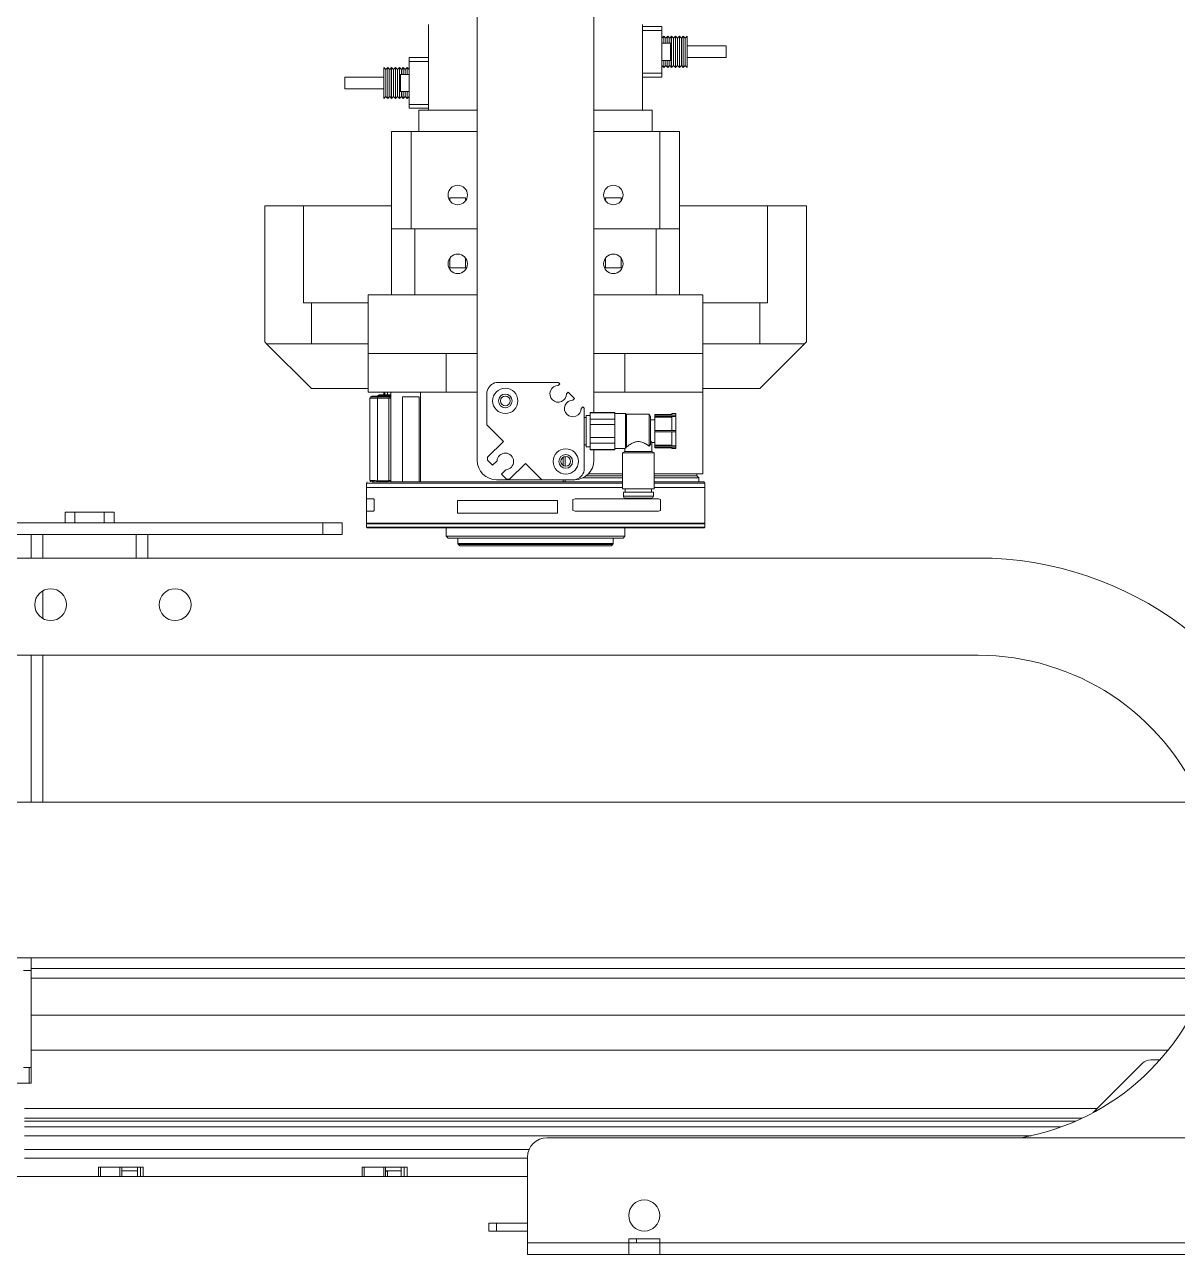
# Model space of a CAD drawing. Header units: millimetres. Extents: x 169 to 14583, y -399 to 10804.
# Drawn here: x 2972.9 to 3269.4, y 2200 to 2516.1 of the extents above; entities that cross this region are included whole.
import ezdxf

# ---------------------------------------------------------------- set-up
doc = ezdxf.new("R2010")
doc.units = ezdxf.units.MM
doc.header["$LTSCALE"] = 35

msp = doc.modelspace()

# ---------------------------------------------------------------- linework, layer by layer
at = {"color": 7, "linetype": 'Continuous', "lineweight": 18}
for p, q in [((3089.313, 2535.564), (3089.313, 2404.064)), ((3119.313, 2416.364), (3119.313, 2535.564)), ((3076.813, 2516.064), (3076.813, 2494.064)), ((3131.813, 2494.064), (3131.813, 2516.064)), ((3136.813, 2515.564), (3131.813, 2515.564)), ((3131.813, 2514.564), (3136.813, 2514.564)), ((3136.813, 2514.564), (3136.813, 2515.564)), ((3136.813, 2503.564), (3136.813, 2514.564)), ((3137.313, 2513.064), (3136.813, 2512.564)), ((3137.813, 2512.564), (3137.313, 2513.064)), ((3137.313, 2511.271), (3137.313, 2513.064)), ((3138.313, 2513.064), (3137.813, 2512.564)), ((3138.813, 2512.564), (3138.313, 2513.064)), ((3138.313, 2511.271), (3138.313, 2513.064)), ((3139.313, 2513.064), (3138.813, 2512.564)), ((3139.813, 2512.564), (3139.313, 2513.064)), ((3139.313, 2505.064), (3139.313, 2513.064)), ((3140.313, 2513.064), (3139.813, 2512.564)), ((3140.813, 2512.564), (3140.313, 2513.064)), ((3140.313, 2505.064), (3140.313, 2513.064)), ((3141.313, 2513.064), (3140.813, 2512.564)), ((3141.813, 2512.564), (3141.313, 2513.064)), ((3141.313, 2505.064), (3141.313, 2513.064)), ((3142.313, 2513.064), (3141.813, 2512.564)), ((3142.813, 2512.564), (3142.313, 2513.064)), ((3142.313, 2505.064), (3142.313, 2513.064)), ((3143.313, 2513.064), (3142.813, 2512.564)), ((3143.313, 2505.064), (3143.313, 2513.064)), ((3139.013, 2511.271), (3136.813, 2511.271)), ((3137.813, 2511.271), (3137.813, 2512.564)), ((3138.813, 2511.271), (3138.813, 2512.564)), ((3139.263, 2511.021), (3139.013, 2511.271)), ((3139.013, 2511.271), (3139.013, 2509.064)), ((3139.263, 2511.021), (3139.263, 2509.064)), ((3139.813, 2505.564), (3139.813, 2512.564)), ((3140.813, 2505.564), (3140.813, 2512.564)), ((3141.813, 2505.564), (3141.813, 2512.564)), ((3142.813, 2505.564), (3142.813, 2512.564)), ((3153.313, 2510.564), (3143.313, 2510.564)), ((3153.313, 2507.564), (3153.313, 2510.564)), ((3076.813, 2507.564), (3071.813, 2507.564)), ((3071.813, 2507.564), (3071.813, 2506.564)), ((3136.813, 2506.856), (3139.013, 2506.856)), ((3137.313, 2505.064), (3137.313, 2506.856)), ((3137.813, 2505.564), (3137.813, 2506.856)), ((3138.313, 2505.064), (3138.313, 2506.856)), ((3138.813, 2505.564), (3138.813, 2506.856)), ((3139.013, 2509.064), (3139.013, 2506.856)), ((3139.013, 2506.856), (3139.263, 2507.106)), ((3139.263, 2509.064), (3139.263, 2507.106)), ((3143.313, 2507.564), (3153.313, 2507.564)), ((3065.813, 2504.564), (3065.313, 2505.064)), ((3065.313, 2505.064), (3065.313, 2499.064)), ((3066.313, 2505.064), (3065.813, 2504.564)), ((3065.813, 2504.564), (3065.813, 2499.314)), ((3066.813, 2504.564), (3066.313, 2505.064)), ((3066.313, 2505.064), (3066.313, 2499.064)), ((3067.313, 2505.064), (3066.813, 2504.564)), ((3066.813, 2504.564), (3066.813, 2499.314)), ((3067.813, 2504.564), (3067.313, 2505.064)), ((3067.313, 2505.064), (3067.313, 2499.064)), ((3068.313, 2505.064), (3067.813, 2504.564)), ((3067.813, 2504.564), (3067.813, 2499.314)), ((3068.813, 2504.564), (3068.313, 2505.064)), ((3068.313, 2505.064), (3068.313, 2499.064)), ((3069.313, 2505.064), (3068.813, 2504.564)), ((3068.813, 2504.564), (3068.813, 2499.314)), ((3069.813, 2504.564), (3069.313, 2505.064)), ((3069.313, 2505.064), (3069.313, 2499.064)), ((3070.313, 2505.064), (3069.813, 2504.564)), ((3069.813, 2504.564), (3069.813, 2503.271)), ((3070.813, 2504.564), (3070.313, 2505.064)), ((3070.313, 2505.064), (3070.313, 2503.271)), ((3071.313, 2505.064), (3070.813, 2504.564)), ((3070.813, 2504.564), (3070.813, 2503.271)), ((3071.813, 2504.564), (3071.313, 2505.064)), ((3071.313, 2505.064), (3071.313, 2503.271)), ((3071.813, 2506.564), (3076.813, 2506.564)), ((3071.813, 2506.564), (3071.813, 2495.564)), ((3136.813, 2503.564), (3131.813, 2503.564)), ((3136.813, 2505.564), (3137.313, 2505.064)), ((3136.813, 2502.564), (3136.813, 2503.564)), ((3137.313, 2505.064), (3137.813, 2505.564)), ((3137.813, 2505.564), (3138.313, 2505.064)), ((3138.313, 2505.064), (3138.813, 2505.564)), ((3138.813, 2505.564), (3139.313, 2505.064)), ((3139.313, 2505.064), (3139.813, 2505.564)), ((3139.813, 2505.564), (3140.313, 2505.064)), ((3140.313, 2505.064), (3140.813, 2505.564)), ((3140.813, 2505.564), (3141.313, 2505.064)), ((3141.313, 2505.064), (3141.813, 2505.564)), ((3141.813, 2505.564), (3142.313, 2505.064)), ((3142.313, 2505.064), (3142.813, 2505.564)), ((3142.813, 2505.564), (3143.313, 2505.064)), ((3065.313, 2502.564), (3055.313, 2502.564)), ((3055.313, 2502.564), (3055.313, 2500.314)), ((3069.613, 2503.271), (3069.363, 2503.021)), ((3069.363, 2501.064), (3069.363, 2503.021)), ((3069.363, 2499.106), (3069.363, 2501.064)), ((3071.813, 2503.271), (3069.613, 2503.271)), ((3069.613, 2501.064), (3069.613, 2503.271)), ((3069.613, 2498.856), (3069.613, 2501.064)), ((3131.813, 2502.564), (3136.813, 2502.564)), ((3055.313, 2500.314), (3055.313, 2499.564)), ((3055.313, 2499.564), (3065.313, 2499.564)), ((3065.313, 2499.064), (3065.313, 2497.064)), ((3065.313, 2497.064), (3065.813, 2497.564)), ((3065.813, 2499.314), (3065.813, 2497.564)), ((3065.813, 2497.564), (3066.313, 2497.064)), ((3066.313, 2499.064), (3066.313, 2497.064)), ((3066.313, 2497.064), (3066.813, 2497.564)), ((3066.813, 2499.314), (3066.813, 2497.564)), ((3066.813, 2497.564), (3067.313, 2497.064)), ((3067.313, 2499.064), (3067.313, 2497.064)), ((3067.313, 2497.064), (3067.813, 2497.564)), ((3067.813, 2499.314), (3067.813, 2497.564)), ((3067.813, 2497.564), (3068.313, 2497.064)), ((3068.313, 2499.064), (3068.313, 2497.064)), ((3068.313, 2497.064), (3068.813, 2497.564)), ((3068.813, 2499.314), (3068.813, 2497.564)), ((3068.813, 2497.564), (3069.313, 2497.064)), ((3069.313, 2499.064), (3069.313, 2497.064)), ((3069.313, 2497.064), (3069.813, 2497.564)), ((3069.363, 2499.106), (3069.613, 2498.856)), ((3069.613, 2498.856), (3071.813, 2498.856)), ((3069.813, 2498.856), (3069.813, 2497.564)), ((3069.813, 2497.564), (3070.313, 2497.064)), ((3070.313, 2498.856), (3070.313, 2497.064)), ((3070.313, 2497.064), (3070.813, 2497.564)), ((3070.813, 2498.856), (3070.813, 2497.564)), ((3070.813, 2497.564), (3071.313, 2497.064)), ((3071.313, 2498.856), (3071.313, 2497.064)), ((3071.313, 2497.064), (3071.813, 2497.564)), ((3076.813, 2495.564), (3071.813, 2495.564)), ((3071.813, 2495.564), (3071.813, 2494.564)), ((3071.813, 2494.564), (3076.813, 2494.564)), ((3074.313, 2494.064), (3074.313, 2488.564)), ((3074.313, 2494.064), (3089.313, 2494.064)), ((3076.813, 2494.064), (3089.313, 2494.064)), ((3119.313, 2494.064), (3134.313, 2494.064)), ((3119.313, 2494.064), (3131.813, 2494.064)), ((3134.313, 2488.564), (3134.313, 2494.064)), ((3067.313, 2463.564), (3067.313, 2488.564)), ((3067.313, 2488.564), (3072.313, 2488.564)), ((3072.313, 2488.564), (3072.313, 2463.564)), ((3072.313, 2488.564), (3089.313, 2488.564)), ((3119.313, 2488.564), (3136.313, 2488.564)), ((3136.313, 2463.564), (3136.313, 2488.564)), ((3136.313, 2488.564), (3141.313, 2488.564)), ((3141.313, 2488.564), (3141.313, 2463.564)), ((3034.663, 2469.506), (3044.663, 2469.506)), ((3034.663, 2469.506), (3034.663, 2434.506)), ((3044.663, 2469.506), (3044.663, 2444.506)), ((3067.313, 2469.506), (3044.663, 2469.506)), ((3082.313, 2470.764), (3082.313, 2471.564)), ((3082.313, 2471.564), (3086.313, 2471.564)), ((3086.313, 2471.564), (3086.313, 2470.764)), ((3122.313, 2470.764), (3122.313, 2471.564)), ((3122.313, 2471.564), (3126.313, 2471.564)), ((3126.313, 2471.564), (3126.313, 2470.764)), ((3141.313, 2469.506), (3163.963, 2469.506)), ((3163.963, 2469.506), (3173.963, 2469.506)), ((3163.963, 2469.506), (3163.963, 2444.506)), ((3173.963, 2434.506), (3173.963, 2469.506)), ((3067.313, 2446.564), (3067.313, 2463.564)), ((3072.313, 2463.564), (3067.313, 2463.564)), ((3072.313, 2463.564), (3089.313, 2463.564)), ((3073.313, 2446.564), (3073.313, 2463.564)), ((3073.313, 2463.564), (3089.313, 2463.564)), ((3119.313, 2463.564), (3135.313, 2463.564)), ((3119.313, 2463.564), (3136.313, 2463.564)), ((3135.313, 2446.564), (3135.313, 2463.564)), ((3141.313, 2463.564), (3136.313, 2463.564)), ((3141.313, 2446.564), (3141.313, 2463.564)), ((3082.313, 2456.064), (3082.313, 2453.564)), ((3082.313, 2453.564), (3086.313, 2453.564)), ((3086.313, 2453.564), (3086.313, 2456.064)), ((3122.313, 2456.064), (3122.313, 2453.564)), ((3122.313, 2453.564), (3126.313, 2453.564)), ((3126.313, 2453.564), (3126.313, 2456.064)), ((3044.663, 2444.506), (3061.313, 2444.506)), ((3046.663, 2434.006), (3046.663, 2444.506)), ((3061.313, 2446.564), (3061.313, 2431.564)), ((3061.313, 2446.564), (3061.313, 2431.564)), ((3061.313, 2446.564), (3061.313, 2431.564)), ((3061.313, 2446.564), (3061.313, 2431.564)), ((3061.313, 2446.564), (3067.313, 2446.564)), ((3067.313, 2446.564), (3073.313, 2446.564)), ((3073.313, 2446.564), (3082.404, 2446.564)), ((3082.404, 2446.564), (3089.313, 2446.564)), ((3119.313, 2446.564), (3126.222, 2446.564)), ((3126.222, 2446.564), (3135.313, 2446.564)), ((3135.313, 2446.564), (3141.313, 2446.564)), ((3141.313, 2446.564), (3147.313, 2446.564)), ((3147.313, 2431.564), (3147.313, 2446.564)), ((3147.313, 2431.564), (3147.313, 2446.564)), ((3147.313, 2431.564), (3147.313, 2446.564)), ((3147.313, 2431.564), (3147.313, 2446.564)), ((3163.963, 2444.506), (3147.313, 2444.506)), ((3161.963, 2444.506), (3161.963, 2434.006)), ((3034.663, 2434.506), (3035.163, 2434.006)), ((3173.463, 2434.006), (3173.963, 2434.506)), ((3035.163, 2434.006), (3046.663, 2422.506)), ((3061.313, 2434.006), (3035.163, 2434.006)), ((3061.313, 2421.564), (3061.313, 2431.564)), ((3061.313, 2431.564), (3081.313, 2431.564)), ((3081.313, 2431.564), (3081.313, 2421.564)), ((3089.313, 2431.564), (3081.313, 2431.564)), ((3127.313, 2431.564), (3119.313, 2431.564)), ((3127.313, 2421.564), (3127.313, 2431.564)), ((3127.313, 2431.564), (3147.313, 2431.564)), ((3173.463, 2434.006), (3147.313, 2434.006)), ((3147.313, 2431.564), (3147.313, 2421.564)), ((3161.963, 2422.506), (3173.463, 2434.006)), ((3046.663, 2422.506), (3061.313, 2422.506)), ((3081.313, 2421.564), (3061.313, 2421.564)), ((3065.288, 2420.864), (3065.288, 2421.564)), ((3065.542, 2420.864), (3065.542, 2421.564)), ((3066.286, 2420.864), (3066.286, 2421.564)), ((3067.132, 2398.577), (3067.132, 2421.564)), ((3074.738, 2398.563), (3074.738, 2421.564)), ((3089.313, 2421.564), (3081.313, 2421.564)), ((3091.813, 2421.633), (3091.813, 2413.174)), ((3110.198, 2424.064), (3094.244, 2424.064)), ((3110.155, 2423.275), (3110.571, 2423.69)), ((3110.571, 2423.69), (3110.198, 2424.064)), ((3112.692, 2421.569), (3112.277, 2421.154)), ((3114.319, 2419.943), (3112.692, 2421.569)), ((3127.313, 2421.564), (3119.313, 2421.564)), ((3147.313, 2421.564), (3127.313, 2421.564)), ((3161.963, 2422.506), (3147.313, 2422.506)), ((3147.313, 2400.564), (3147.313, 2421.564)), ((3061.862, 2420.383), (3061.676, 2420.061)), ((3061.677, 2420.063), (3061.677, 2398.863)), ((3062.177, 2420.563), (3061.859, 2420.38)), ((3063.823, 2420.381), (3063.648, 2420.063)), ((3063.648, 2398.788), (3063.648, 2420.063)), ((3063.663, 2420.063), (3063.648, 2420.063)), ((3063.835, 2420.381), (3063.663, 2420.063)), ((3066.578, 2420.063), (3063.663, 2420.063)), ((3063.663, 2398.787), (3063.663, 2420.063)), ((3063.76, 2420.681), (3063.713, 2420.599)), ((3064.077, 2420.864), (3063.758, 2420.679)), ((3063.835, 2420.381), (3063.823, 2420.381)), ((3063.835, 2420.381), (3064.133, 2420.563)), ((3066.738, 2420.381), (3063.835, 2420.381)), ((3064.126, 2420.563), (3064.133, 2420.563)), ((3064.133, 2420.563), (3067.014, 2420.563)), ((3066.578, 2420.063), (3066.738, 2420.381)), ((3067.132, 2420.063), (3066.578, 2420.063)), ((3066.578, 2398.787), (3066.578, 2420.063)), ((3067.014, 2420.563), (3066.738, 2420.381)), ((3066.738, 2420.381), (3067.132, 2420.381)), ((3067.014, 2420.563), (3067.132, 2420.563)), ((3070.061, 2420.364), (3070.061, 2398.563)), ((3074.43, 2398.563), (3074.43, 2420.363)), ((3113.903, 2419.527), (3114.319, 2419.943)), ((3116.44, 2417.821), (3116.024, 2417.406)), ((3116.813, 2417.448), (3116.44, 2417.821)), ((3116.813, 2401.495), (3116.813, 2417.448)), ((3117.363, 2415.064), (3116.813, 2415.064)), ((3118.363, 2415.554), (3117.363, 2415.554)), ((3117.363, 2407.574), (3117.363, 2415.554)), ((3124.663, 2416.364), (3118.363, 2416.364)), ((3118.363, 2416.364), (3118.363, 2416.296)), ((3118.363, 2416.296), (3124.663, 2416.296)), ((3118.363, 2416.296), (3118.363, 2414.626)), ((3124.663, 2416.364), (3124.663, 2416.296)), ((3124.663, 2415.461), (3124.663, 2416.296)), ((3127.463, 2416.064), (3124.663, 2416.064)), ((3124.663, 2414.626), (3124.663, 2415.461)), ((3127.663, 2415.864), (3127.463, 2416.064)), ((3127.463, 2416.064), (3127.463, 2407.217)), ((3133.517, 2415.964), (3127.663, 2415.964)), ((3127.663, 2415.964), (3127.663, 2407.475)), ((3133.863, 2415.364), (3133.517, 2415.964)), ((3133.517, 2407.731), (3133.517, 2415.964)), ((3133.863, 2415.364), (3133.863, 2408.128)), ((3139.363, 2415.814), (3134.963, 2415.814)), ((3134.963, 2415.661), (3134.963, 2415.814)), ((3140.363, 2415.661), (3134.963, 2415.661)), ((3134.963, 2415.357), (3134.963, 2415.661)), ((3139.363, 2415.357), (3134.963, 2415.357)), ((3134.963, 2415.14), (3134.963, 2415.357)), ((3139.363, 2415.14), (3134.963, 2415.14)), ((3134.963, 2411.764), (3134.963, 2415.14)), ((3140.363, 2416.064), (3139.363, 2416.064)), ((3139.363, 2415.661), (3139.363, 2416.064)), ((3140.363, 2415.357), (3139.363, 2415.357)), ((3139.363, 2411.764), (3139.363, 2415.357)), ((3140.363, 2416.064), (3140.363, 2415.661)), ((3140.363, 2415.357), (3140.363, 2415.661)), ((3140.363, 2415.357), (3140.363, 2411.764)), ((3091.813, 2413.174), (3096.04, 2408.947)), ((3118.363, 2414.626), (3118.363, 2413.234)), ((3118.363, 2414.626), (3124.663, 2414.626)), ((3118.363, 2413.234), (3124.663, 2413.234)), ((3118.363, 2413.234), (3118.363, 2409.893)), ((3124.663, 2414.626), (3124.663, 2413.234)), ((3124.663, 2411.564), (3124.663, 2413.234)), ((3134.963, 2414.514), (3133.863, 2414.514)), ((3096.04, 2408.947), (3091.939, 2404.846)), ((3118.363, 2409.893), (3124.663, 2409.893)), ((3118.363, 2409.893), (3118.363, 2408.502)), ((3124.663, 2409.893), (3124.663, 2411.564)), ((3124.663, 2409.893), (3124.663, 2408.502)), ((3140.363, 2411.764), (3134.963, 2411.764)), ((3134.963, 2411.364), (3134.963, 2411.764)), ((3134.963, 2411.364), (3140.363, 2411.364)), ((3134.963, 2407.987), (3134.963, 2411.364)), ((3139.363, 2407.77), (3139.363, 2411.364)), ((3140.363, 2411.364), (3140.363, 2411.764)), ((3140.363, 2411.364), (3140.363, 2407.77)), ((3116.813, 2408.064), (3117.363, 2408.064)), ((3117.363, 2407.574), (3118.363, 2407.574)), ((3124.663, 2408.502), (3118.363, 2408.502)), ((3118.363, 2408.502), (3118.363, 2406.831)), ((3118.363, 2406.831), (3124.663, 2406.831)), ((3118.363, 2406.831), (3118.363, 2406.764)), ((3118.363, 2406.764), (3124.663, 2406.764)), ((3119.313, 2404.064), (3119.313, 2406.764)), ((3124.663, 2407.666), (3124.663, 2408.502)), ((3124.663, 2406.831), (3124.663, 2407.666)), ((3124.663, 2407.064), (3127.297, 2407.064)), ((3124.663, 2406.831), (3124.663, 2406.764)), ((3127.263, 2406.37), (3126.663, 2406.023)), ((3126.663, 2406.023), (3126.663, 2396.764)), ((3134.863, 2406.023), (3126.663, 2406.023)), ((3127.263, 2407.09), (3127.263, 2406.37)), ((3134.263, 2406.37), (3127.263, 2406.37)), ((3127.463, 2407.217), (3127.663, 2407.582)), ((3133.517, 2407.731), (3133.863, 2408.128)), ((3134.26, 2408.614), (3134.963, 2408.614)), ((3134.263, 2406.37), (3134.263, 2408.617)), ((3134.863, 2406.023), (3134.263, 2406.37)), ((3134.863, 2396.764), (3134.863, 2406.023)), ((3139.363, 2407.987), (3134.963, 2407.987)), ((3134.963, 2407.77), (3134.963, 2407.987)), ((3139.363, 2407.77), (3134.963, 2407.77)), ((3134.963, 2407.466), (3134.963, 2407.77)), ((3134.963, 2407.466), (3140.363, 2407.466)), ((3134.963, 2407.314), (3134.963, 2407.466)), ((3134.963, 2407.314), (3139.363, 2407.314)), ((3140.363, 2407.77), (3139.363, 2407.77)), ((3139.363, 2407.064), (3139.363, 2407.466)), ((3139.363, 2407.064), (3140.363, 2407.064)), ((3140.363, 2407.466), (3140.363, 2407.77)), ((3140.363, 2407.466), (3140.363, 2407.064)), ((3091.939, 2404.846), (3091.939, 2404.139)), ((3091.939, 2404.139), (3093.282, 2402.795)), ((3093.282, 2402.795), (3094.409, 2403.923)), ((3097.595, 2399.189), (3101.697, 2403.29)), ((3101.697, 2403.29), (3105.924, 2399.064)), ((3111.42, 2402.731), (3111.42, 2404.84)), ((3111.959, 2402.542), (3111.959, 2405.028)), ((3096.672, 2401.66), (3095.545, 2400.533)), ((3095.545, 2400.533), (3096.888, 2399.189)), ((3116.492, 2399.564), (3126.663, 2399.564)), ((3126.663, 2400.064), (3117.313, 2400.064)), ((3126.663, 2400.564), (3117.884, 2400.564)), ((3147.313, 2400.564), (3134.863, 2400.564)), ((3145.813, 2400.064), (3134.863, 2400.064)), ((3134.863, 2399.564), (3146.313, 2399.564)), ((3145.813, 2400.064), (3145.813, 2400.564)), ((3146.313, 2399.564), (3145.813, 2400.064)), ((3146.313, 2399.564), (3145.813, 2400.064)), ((3146.313, 2399.564), (3145.813, 2400.064)), ((3146.313, 2398.563), (3146.313, 2399.564)), ((3146.313, 2398.563), (3146.313, 2399.564)), ((3146.313, 2398.563), (3146.313, 2399.564)), ((3061.013, 2398.563), (3060.813, 2398.217)), ((3060.813, 2398.217), (3060.813, 2386.863)), ((3060.813, 2398.217), (3126.663, 2398.217)), ((3060.813, 2397.064), (3060.813, 2394.164)), ((3060.813, 2397.064), (3126.663, 2397.064)), ((3063.569, 2398.563), (3063.548, 2398.563)), ((3066.491, 2398.563), (3063.569, 2398.563)), ((3063.648, 2398.788), (3063.663, 2398.787)), ((3063.663, 2398.787), (3066.578, 2398.787)), ((3126.663, 2398.563), (3066.789, 2398.563)), ((3066.909, 2398.863), (3067.132, 2398.863)), ((3111.959, 2398.564), (3070.061, 2398.564)), ((3094.313, 2399.064), (3105.924, 2399.064)), ((3096.888, 2399.189), (3097.595, 2399.189)), ((3105.924, 2399.064), (3114.382, 2399.064)), ((3111.42, 2398.563), (3111.42, 2399.064)), ((3111.959, 2398.564), (3111.959, 2399.064)), ((3134.863, 2396.764), (3126.663, 2396.764)), ((3127.368, 2396.764), (3127.368, 2395.864)), ((3134.158, 2395.864), (3134.158, 2396.764)), ((3147.613, 2398.563), (3134.863, 2398.563)), ((3134.863, 2398.217), (3147.813, 2398.217)), ((3134.863, 2397.064), (3147.813, 2397.064)), ((3147.813, 2398.217), (3147.613, 2398.563)), ((3147.813, 2386.863), (3147.813, 2398.217)), ((3147.813, 2387.912), (3147.813, 2397.064)), ((3060.813, 2394.164), (3062.641, 2394.164)), ((3062.641, 2394.164), (3062.842, 2393.964)), ((3062.842, 2393.964), (3062.842, 2391.164)), ((3084.269, 2393.713), (3109.95, 2393.713)), ((3084.269, 2390.513), (3084.269, 2393.713)), ((3109.95, 2393.713), (3109.95, 2390.513)), ((3113.867, 2393.964), (3114.533, 2394.164)), ((3113.867, 2391.164), (3113.867, 2393.964)), ((3114.533, 2394.164), (3135.955, 2394.164)), ((3126.913, 2395.864), (3126.913, 2394.864)), ((3134.613, 2395.864), (3126.913, 2395.864)), ((3126.913, 2394.864), (3130.763, 2394.864)), ((3130.763, 2394.364), (3127.413, 2394.364)), ((3130.763, 2394.864), (3134.613, 2394.864)), ((3134.113, 2394.364), (3130.763, 2394.364)), ((3134.613, 2394.864), (3134.613, 2395.864)), ((3135.955, 2394.164), (3136.421, 2393.964)), ((3136.421, 2393.964), (3136.421, 2391.164)), ((2983.322, 2390.759), (2983.322, 2387.959)), ((2985.872, 2390.759), (2983.322, 2390.759)), ((2985.872, 2390.759), (2985.872, 2387.959)), ((2993.372, 2390.759), (2985.872, 2390.759)), ((2993.372, 2390.759), (2993.372, 2387.959)), ((2995.922, 2390.759), (2993.372, 2390.759)), ((2995.922, 2390.759), (2995.922, 2387.959)), ((3060.813, 2390.964), (3060.813, 2387.912)), ((3062.641, 2390.964), (3060.813, 2390.964)), ((3062.641, 2390.964), (3062.842, 2391.164)), ((3109.95, 2390.513), (3084.269, 2390.513)), ((3113.867, 2391.164), (3114.533, 2390.964)), ((3135.955, 2390.964), (3114.533, 2390.964)), ((3135.955, 2390.964), (3136.421, 2391.164)), ((2931.622, 2387.959), (3049.622, 2387.959)), ((3049.622, 2384.959), (3049.622, 2387.959)), ((3049.622, 2387.959), (3054.622, 2387.959)), ((3054.622, 2387.959), (3054.622, 2384.959)), ((3060.813, 2387.912), (3147.813, 2387.912)), ((3060.813, 2386.863), (3060.963, 2386.713)), ((3060.813, 2386.863), (3104.316, 2386.863)), ((3060.945, 2387.763), (3147.681, 2387.763)), ((3060.963, 2386.713), (3104.316, 2386.713)), ((3081.313, 2386.713), (3081.313, 2384.584)), ((3104.316, 2386.863), (3147.813, 2386.863)), ((3104.316, 2386.713), (3147.663, 2386.713)), ((3127.313, 2384.584), (3127.313, 2386.713)), ((3147.663, 2386.713), (3147.813, 2386.863)), ((2931.622, 2384.959), (3049.622, 2384.959)), ((2974.622, 2378.959), (2974.622, 2384.959)), ((2977.622, 2378.959), (2977.622, 2384.959)), ((3001.622, 2384.959), (3001.622, 2378.959)), ((3004.622, 2384.959), (3004.622, 2378.959)), ((3054.622, 2384.959), (3049.622, 2384.959)), ((3081.313, 2384.584), (3081.813, 2384.084)), ((3081.313, 2384.584), (3127.313, 2384.584)), ((3081.813, 2384.084), (3126.813, 2384.084)), ((3082.293, 2384.084), (3082.313, 2384.063)), ((3082.313, 2384.063), (3104.315, 2384.063)), ((3084.313, 2384.063), (3084.313, 2382.684)), ((3104.315, 2384.063), (3126.313, 2384.063)), ((3124.313, 2382.684), (3124.313, 2384.063)), ((3126.313, 2384.063), (3126.333, 2384.084)), ((3126.813, 2384.084), (3127.313, 2384.584)), ((3084.313, 2382.684), (3084.457, 2382.434)), ((3084.313, 2382.684), (3124.313, 2382.684)), ((3084.457, 2382.434), (3104.358, 2382.434)), ((3084.882, 2382.107), (3084.971, 2382.084)), ((3084.882, 2382.107), (3104.357, 2382.107)), ((3084.971, 2382.084), (3123.655, 2382.084)), ((3104.357, 2382.107), (3123.744, 2382.107)), ((3104.358, 2382.434), (3124.169, 2382.434)), ((3123.655, 2382.084), (3123.744, 2382.107)), ((3124.169, 2382.434), (3124.313, 2382.684)), ((3218.138, 2378.959), (2957.622, 2378.959)), ((2977.622, 2363.38), (2977.622, 2370.538)), ((2950.622, 2353.959), (3218.138, 2353.959)), ((2974.622, 2316.159), (2974.622, 2353.959)), ((2977.622, 2316.159), (2977.622, 2353.959)), ((2617.772, 2316.159), (3528.772, 2316.159)), ((2617.772, 2276.159), (3528.772, 2276.159)), ((2974.622, 2276.159), (2974.622, 2272.959)), ((2974.622, 2272.959), (2972.622, 2272.959)), ((2974.622, 2273.459), (3277.989, 2273.459)), ((2974.622, 2272.959), (2974.622, 2247.959)), ((2974.622, 2270.959), (3277.18, 2270.959)), ((2974.622, 2261.459), (3272.967, 2261.459)), ((3266.977, 2252.459), (2974.622, 2252.459)), ((2974.622, 2247.959), (2972.622, 2247.959)), ((2974.122, 2243.959), (2974.122, 2247.959)), ((2974.622, 2247.959), (2974.622, 2243.959)), ((3260.394, 2249.08), (3247.713, 2236.399)), ((3262.515, 2249.959), (3264.871, 2249.959)), ((2964.022, 2243.959), (2974.122, 2243.959)), ((2974.622, 2243.959), (2974.122, 2243.959)), ((2972.922, 2237.459), (3248.772, 2237.459)), ((2972.922, 2234.959), (3244.858, 2234.959)), ((2972.922, 2234.209), (3243.211, 2234.209)), ((2972.922, 2232.709), (3239.461, 2232.709)), ((2972.922, 2230.459), (3231.748, 2230.459)), ((3107.272, 2229.959), (3447.272, 2229.959)), ((2972.922, 2226.909), (3102.668, 2226.909)), ((2972.922, 2224.659), (3102.272, 2224.659)), ((2991.939, 2222.359), (2991.939, 2219.959)), ((2992.439, 2222.359), (2991.939, 2222.359)), ((2992.439, 2222.359), (2992.439, 2219.959)), ((2997.439, 2222.359), (2992.439, 2222.359)), ((2997.439, 2222.359), (2997.439, 2219.959)), ((2997.939, 2222.359), (2997.439, 2222.359)), ((2997.939, 2222.359), (2997.939, 2219.959)), ((2997.939, 2222.359), (3001.939, 2222.359)), ((3001.939, 2219.959), (3001.939, 2222.359)), ((3001.939, 2222.359), (3002.689, 2222.359)), ((3002.689, 2222.359), (3002.689, 2219.959)), ((3002.689, 2222.359), (3003.439, 2222.359)), ((3003.439, 2222.359), (3003.439, 2219.959)), ((3059.772, 2222.359), (3059.772, 2219.959)), ((3060.272, 2222.359), (3059.772, 2222.359)), ((3060.272, 2222.359), (3060.272, 2219.959)), ((3065.272, 2222.359), (3060.272, 2222.359)), ((3065.272, 2222.359), (3065.272, 2219.959)), ((3065.772, 2222.359), (3065.272, 2222.359)), ((3065.772, 2222.359), (3065.772, 2219.959)), ((3065.772, 2222.359), (3069.772, 2222.359)), ((3069.772, 2219.959), (3069.772, 2222.359)), ((3069.772, 2222.359), (3070.522, 2222.359)), ((3070.522, 2222.359), (3070.522, 2219.959)), ((3070.522, 2222.359), (3071.272, 2222.359)), ((3071.272, 2222.359), (3071.272, 2219.959)), ((3102.272, 2224.959), (3102.272, 2202.959)), ((3102.272, 2219.959), (2732.772, 2219.959)), ((3001.939, 2221.459), (2997.939, 2221.459)), ((3069.772, 2221.459), (3065.772, 2221.459)), ((3066.272, 2221.359), (3065.772, 2221.359)), ((3066.272, 2221.359), (3066.264, 2221.459)), ((3066.272, 2219.959), (3066.272, 2221.359)), ((3092.272, 2205.959), (3092.272, 2207.959)), ((3092.272, 2207.959), (3094.272, 2207.959)), ((3094.272, 2205.959), (3094.272, 2207.959)), ((3094.272, 2207.959), (3102.272, 2207.959)), ((3094.272, 2205.959), (3092.272, 2205.959)), ((3102.272, 2205.959), (3094.272, 2205.959)), ((3136.272, 2203.959), (3128.272, 2203.959)), ((3128.272, 2203.959), (3128.272, 2202.959)), ((3130.272, 2202.959), (3130.272, 2203.959)), ((3136.272, 2202.959), (3136.272, 2203.959)), ((3102.272, 2202.959), (3128.272, 2202.959)), ((3102.272, 2199.959), (3102.272, 2202.959)), ((3128.272, 2202.959), (3128.272, 2199.959)), ((3136.272, 2202.959), (3128.272, 2202.959)), ((3136.272, 2202.959), (3273.272, 2202.959)), ((3136.272, 2199.959), (3136.272, 2202.959)), ((3128.272, 2199.959), (3102.272, 2199.959)), ((3128.272, 2199.959), (3136.272, 2199.959)), ((3273.272, 2199.959), (3136.272, 2199.959))]:
    msp.add_line(p, q, dxfattribs=at)
at = {"color": 7, "linetype": 'Continuous', "lineweight": 18, "flags": 128}
for points in [[(3063.823, 2420.381), (3063.974, 2420.472), (3064.126, 2420.563)], [(3074.43, 2420.363), (3073.844, 2420.363), (3073.268, 2420.363), (3072.704, 2420.363), (3072.151, 2420.363), (3071.61, 2420.363), (3071.082, 2420.363), (3070.565, 2420.363), (3070.061, 2420.363)]]:
    msp.add_lwpolyline(points, dxfattribs=at)
at = {"color": 7, "linetype": 'Continuous', "lineweight": 18}
for centre, radius in [((3084.313, 2472.264), 2.5), ((3124.313, 2472.264), 2.5), ((3084.313, 2454.564), 2.5), ((3124.313, 2454.564), 2.5), ((3096.535, 2419.342), 3.25), ((3096.535, 2419.342), 1.75), ((3096.535, 2419.342), 1.25), ((3112.091, 2403.785), 3.25), ((3112.091, 2403.785), 1.75), ((3112.091, 2403.785), 1.25), ((2979.622, 2366.959), 4.1), ((3011.622, 2366.959), 4.1), ((3132.272, 2209.959), 4)]:
    msp.add_circle(centre, radius, dxfattribs=at)
for centre, radius, start, end in [((3094.767, 2421.11), 3, 100.04004, 169.95996), ((3110.147, 2421.145), 2.13, 89.767, 0.233), ((3113.894, 2417.397), 2.13, 89.767, 0.233), ((3096.535, 2403.785), 2.13, 273.69215, 176.30785), ((3094.313, 2404.064), 5, 180, 270), ((3114.313, 2404.064), 5, 270, 0), ((3113.859, 2402.018), 3, 280.04004, 349.95996), ((3066.258, 2398.783), 0.32, 316.6605, 0.66444), ((3127.413, 2394.864), 0.5, 180, 270), ((3134.113, 2394.864), 0.5, 270, 0), ((3085.064, 2382.784), 0.7, 210, 255), ((3123.562, 2382.784), 0.7, 285, 330), ((3218.138, 2291.459), 87.5, 16.39667, 90), ((3218.138, 2291.459), 62.5, 23.27845, 90), ((3218.138, 2291.459), 62.5, 280.2631, 345.82999), ((3262.515, 2246.959), 3, 90, 135), ((3107.272, 2224.959), 5, 90, 180)]:
    msp.add_arc(centre, radius, start, end, dxfattribs=at)
for points, knots in [([(3063.648, 2420.063), (3063.577, 2420.063), (3063.224, 2420.063), (3062.454, 2420.063), (3061.746, 2420.063), (3061.765, 2420.063), (3061.772, 2420.063)], [0, 0, 0, 0, 0.05523333, 0.27627671, 0.71908207, 1, 1, 1, 1]), ([(3061.962, 2420.381), (3061.931, 2420.381), (3061.754, 2420.381), (3062.445, 2420.381), (3063.457, 2420.381), (3063.823, 2420.381)], [0, 0, 0, 0, 0.1191721, 0.6816692, 1, 1, 1, 1]), ([(3064.126, 2420.563), (3064.123, 2420.563), (3064.112, 2420.563), (3064.064, 2420.563), (3063.876, 2420.563), (3063.443, 2420.563), (3062.897, 2420.563), (3062.45, 2420.563), (3062.204, 2420.563), (3062.2, 2420.563), (3062.198, 2420.563)], [0, 0, 0, 0, 0.0017821, 0.0089103, 0.0374236, 0.1514917, 0.3797253, 0.6079599, 0.8361955, 1, 1, 1, 1]), ([(3067.132, 2420.681), (3067.123, 2420.681), (3066.079, 2420.681), (3064.921, 2420.681), (3063.787, 2420.681), (3063.868, 2420.681), (3063.895, 2420.681)], [0, 0, 0, 0, 0.0031572, 0.4005801, 0.7978664, 1, 1, 1, 1]), ([(3067.132, 2420.864), (3066.996, 2420.864), (3066.477, 2420.864), (3065.725, 2420.864), (3064.963, 2420.864), (3064.434, 2420.864), (3064.123, 2420.864), (3064.102, 2420.864), (3064.091, 2420.864)], [0, 0, 0, 0, 0.0680549, 0.2601781, 0.4523021, 0.6444271, 0.8365531, 1, 1, 1, 1]), ([(3127.663, 2407.475), (3127.896, 2407.648), (3128.361, 2407.994), (3129.285, 2408.556), (3130.187, 2408.873), (3130.977, 2408.924), (3131.826, 2408.734), (3132.731, 2408.278), (3133.243, 2407.921), (3133.517, 2407.731)], [0, 0, 0, 0, 0.1805669, 0.3604147, 0.4755083, 0.5736342, 0.6716372, 0.8249045, 1, 1, 1, 1]), ([(3133.863, 2409.101), (3133.966, 2408.974), (3134.172, 2408.719), (3134.293, 2408.578), (3134.261, 2408.616), (3134.26, 2408.617)], [0, 0, 0, 0, 0.4913063, 0.9854268, 1, 1, 1, 1]), ([(3127.297, 2407.09), (3127.292, 2407.086), (3127.281, 2407.078), (3127.401, 2407.17), (3127.463, 2407.217)], [0, 0, 0, 0, 0.4912423, 1, 1, 1, 1]), ([(3117.144, 2400.064), (3118.488, 2400.064), (3121.542, 2400.064), (3124.725, 2400.064), (3126.429, 2400.064), (3126.663, 2400.064)], [0, 0, 0, 0, 0.4043514, 0.9183947, 1, 1, 1, 1]), ([(3134.863, 2400.064), (3135.901, 2400.064), (3138.141, 2400.064), (3139.847, 2400.064), (3140.763, 2400.064)], [0, 0, 0, 0, 0.463109, 1, 1, 1, 1]), ([(3145.794, 2400.064), (3145.693, 2400.064), (3145.486, 2400.064), (3143.784, 2400.064), (3141.77, 2400.064), (3140.763, 2400.064)], [0, 0, 0, 0, 0.3258549, 0.6629275, 1, 1, 1, 1]), ([(3061.777, 2398.863), (3061.755, 2398.863), (3061.689, 2398.863), (3062.216, 2398.863), (3062.567, 2398.863)], [0, 0, 0, 0, 0.33391176, 1, 1, 1, 1]), ([(3061.793, 2398.683), (3061.798, 2398.672), (3061.843, 2398.588), (3062.073, 2398.575), (3062.273, 2398.563)], [0, 0, 0, 0, 0.1309565, 1, 1, 1, 1]), ([(3062.273, 2398.563), (3062.312, 2398.568), (3062.389, 2398.577), (3062.486, 2398.646), (3062.554, 2398.745), (3062.563, 2398.824), (3062.567, 2398.863)], [0, 0, 0, 0, 0.24999105, 0.49999853, 0.75000674, 1, 1, 1, 1]), ([(3063.548, 2398.563), (3063.481, 2398.563), (3063.282, 2398.563), (3062.961, 2398.563), (3062.598, 2398.563), (3062.382, 2398.563), (3062.273, 2398.563)], [0, 0, 0, 0, 0.1355147, 0.4065635, 0.7031458, 1, 1, 1, 1]), ([(3062.294, 2398.564), (3062.295, 2398.564), (3062.296, 2398.564), (3062.297, 2398.564), (3062.298, 2398.563)], [0, 0, 0, 0, 0.4674946, 1, 1, 1, 1]), ([(3062.567, 2398.863), (3062.736, 2398.862), (3063.046, 2398.858), (3063.46, 2398.81), (3063.648, 2398.788)], [0, 0, 0, 0, 0.5453307, 1, 1, 1, 1]), ([(3063.648, 2398.788), (3063.641, 2398.74), (3063.63, 2398.654), (3063.573, 2398.591), (3063.548, 2398.563)], [0, 0, 0, 0, 0.5591101, 1, 1, 1, 1]), ([(3066.578, 2398.787), (3066.595, 2398.789), (3066.634, 2398.794), (3066.71, 2398.82), (3066.802, 2398.854), (3066.873, 2398.86), (3066.909, 2398.863)], [0, 0, 0, 0, 0.2102488, 0.4833701, 0.7375107, 1, 1, 1, 1])]:
    msp.add_open_spline(points, degree=3, knots=knots, dxfattribs=at)
for points in [[(3063.663, 2398.787), (3063.662, 2398.766), (3063.659, 2398.724), (3063.64, 2398.664), (3063.611, 2398.608), (3063.583, 2398.578), (3063.569, 2398.563)], [(3066.909, 2398.863), (3066.907, 2398.824), (3066.904, 2398.745), (3066.876, 2398.646), (3066.836, 2398.577), (3066.805, 2398.568), (3066.789, 2398.563)]]:
    msp.add_open_spline(points, degree=3, dxfattribs=at)

doc.saveas('drawing.dxf')
